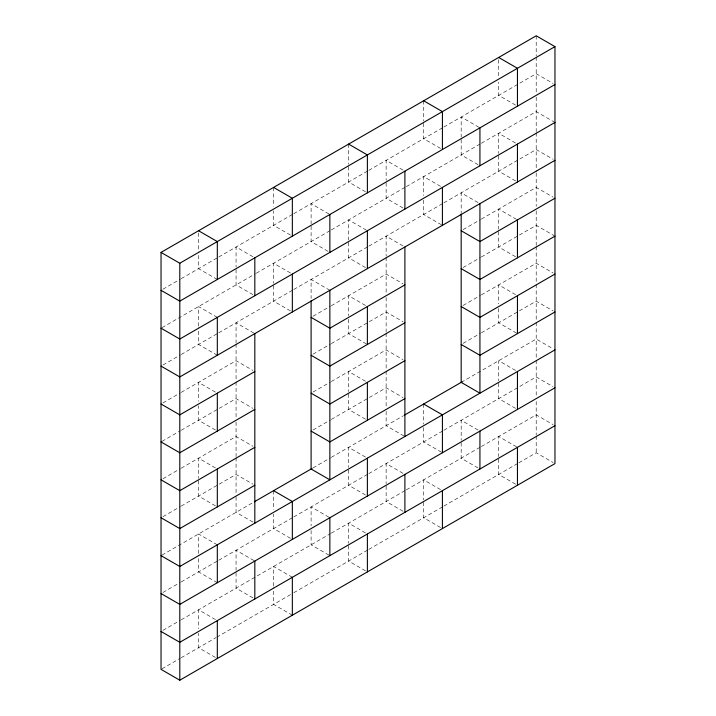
<?xml version="1.0" encoding="UTF-8"?>
<svg xmlns="http://www.w3.org/2000/svg" width="716" height="716" viewBox="0 0 716 716"><rect width="100%" height="100%" fill="white"/><g stroke="black" fill="none" stroke-linecap="round" stroke-linejoin="round"><path stroke-width="0.54" stroke-dasharray="3.58 2.69" d="M162.962 289.201L180.271 279.204M181.238 278.649L217.789 257.545M218.756 256.981L292.826 214.218M293.784 213.663L367.863 170.9M368.821 170.345L442.891 127.582M443.857 127.027L536.203 73.703L553.092 83.45M161.995 327.66L255.308 273.789M256.274 273.235L330.345 230.463M331.302 229.908L405.381 187.144M406.339 186.59L480.409 143.826M481.376 143.272L536.203 111.615L554.023 121.899M162.962 365.008L180.271 355.011M181.238 354.456L217.789 333.352M218.756 332.797L292.826 290.034M293.784 289.479L367.863 246.716M368.821 246.161L442.891 203.389M443.857 202.834L536.203 149.519L553.092 159.265M162.962 402.92L180.271 392.923M181.238 392.368L236.065 360.703L252.954 370.449M313.026 316.275L330.345 306.278M331.302 305.723L386.139 274.067L403.019 283.813M463.1 229.63L480.409 219.633M481.376 219.078L536.203 187.422L553.092 197.169M161.995 441.378L180.271 430.826M181.238 430.271L236.065 398.615L252.954 408.362M313.026 354.178L330.345 344.181M331.302 343.626L386.139 311.97L403.019 321.717M463.1 267.542L480.409 257.545M481.376 256.99L536.203 225.334L554.023 235.618M162.962 478.727L180.271 468.729M181.238 468.175L236.065 436.518L252.954 446.265M313.026 392.091L330.345 382.093M331.302 381.538L386.139 349.873L403.019 359.629M463.1 305.446L480.409 295.448M481.376 294.894L536.203 263.237L553.092 272.984M162.962 516.639L180.271 506.642M181.238 506.087L236.065 474.422L252.954 484.168M313.026 429.994L330.345 419.997M331.302 419.442L386.139 387.786L403.019 397.532M463.1 343.349L480.409 333.352M481.376 332.797L536.203 301.141L553.092 310.887M161.995 555.097L253.383 502.337M313.026 467.897L330.345 457.9M331.302 457.345L403.457 415.692M461.176 382.371L536.203 339.053L553.092 348.799M162.962 592.445L180.271 582.448M181.238 581.893L217.789 560.789M218.756 560.234L292.826 517.471M293.784 516.916L367.863 474.144M368.821 473.589L442.891 430.826M443.857 430.271L536.203 376.956L553.092 386.703M162.962 630.357L180.271 620.36M181.238 619.796L330.345 533.715M331.302 533.16L405.381 490.397M406.339 489.842L480.409 447.07M481.376 446.515L536.203 414.859L553.092 424.606M161.995 668.816L180.271 658.264M181.238 657.709L215.865 637.714M216.832 637.159L292.826 593.278M293.784 592.723L367.863 549.96M368.821 549.405L442.891 506.642M443.857 506.087L517.928 463.324M518.894 462.76L536.203 452.763L553.092 462.518M515.574 105.118L498.685 95.362L498.685 81.991M515.574 143.021L498.685 133.274L498.685 153.34M478.995 127.314L461.176 117.03L461.176 137.096M515.574 180.924L498.685 171.178L498.685 154.459M478.055 164.68L461.176 154.933L461.176 138.206M440.537 148.436L423.657 138.689L423.657 121.962M516.513 219.373L498.685 209.081L498.685 229.156M478.055 202.583L461.176 192.837L461.176 212.903M440.537 186.339L423.657 176.592L423.657 195.549M403.019 170.095L386.139 160.348L386.139 180.414M515.574 256.74L498.685 246.993L498.685 230.266M441.477 224.788L423.657 214.496L423.657 200.006M403.019 207.998L386.139 198.251L386.139 181.533M365.5 191.754L348.62 182.007L348.62 165.289M515.574 294.643L498.685 284.896L498.685 303.853M403.019 245.91L386.139 236.164L386.139 256.23M366.44 230.203L348.62 219.91L348.62 239.985M328.921 213.959L311.102 203.666L311.102 223.732M516.513 333.092L498.685 322.8L498.685 308.31M365.5 267.569L348.62 257.823L348.62 241.095M327.991 251.325L311.102 241.578L311.102 224.851M290.472 235.072L273.584 225.325L273.584 210.835M515.574 370.458L498.685 360.712L498.685 380.778M365.5 305.472L348.62 295.726L348.62 315.792M329.861 290.311L311.102 279.482L311.102 298.429M290.472 272.984L273.584 263.237L273.584 283.303M252.954 256.74L236.065 246.984L236.065 267.059M515.574 408.362L498.685 398.615L498.685 381.888M366.44 343.922L348.62 333.629L348.62 316.911M290.472 310.887L273.584 301.141L273.584 284.413M252.954 294.643L236.065 284.896L236.065 268.169M516.513 446.811L498.685 436.518L498.685 456.593M217.315 279.482L198.556 268.652L198.556 251.925M478.055 430.021L461.176 420.274L461.176 440.34M365.5 381.288L348.62 371.541L348.62 391.607M253.894 333.092L236.065 322.8L236.065 342.866M515.574 484.177L498.685 474.431L498.685 457.703M217.315 317.385L198.556 306.555L198.556 326.621M478.055 467.933L461.176 458.177L461.176 441.459M441.477 452.226L423.657 441.933L423.657 425.215M403.958 435.981L386.139 425.689L386.139 411.199M365.5 419.191L348.62 409.445L348.62 392.717M217.315 355.288L198.556 344.459L198.556 327.74M440.537 489.592L423.657 479.845L423.657 499.911M403.019 473.339L386.139 463.592L386.139 483.667M365.5 457.094L348.62 447.348L348.62 467.414M215.435 392.117L198.556 382.371L198.556 401.318M440.537 527.495L423.657 517.749L423.657 501.021M403.019 511.251L386.139 501.504L386.139 484.777M365.5 495.007L348.62 485.26L348.62 468.533M215.435 430.021L198.556 420.274L198.556 405.784M365.5 532.91L348.62 523.163L348.62 543.229M328.921 517.203L311.102 506.919L311.102 525.866M215.435 467.924L198.556 458.177L198.556 478.243M365.5 570.813L348.62 561.067L348.62 544.348M328.921 555.115L311.102 544.822L311.102 530.332M290.472 538.325L273.584 528.578L273.584 514.079M252.954 522.08L236.065 512.334L236.065 495.606M215.435 505.836L198.556 496.09L198.556 479.362M292.343 577.311L273.584 566.481L273.584 586.547M253.894 560.53L236.065 550.237L236.065 570.303M217.315 544.822L198.556 533.993L198.556 554.059M292.343 615.223L273.584 604.385L273.584 587.666M252.954 597.887L236.065 588.14L236.065 571.422M217.315 582.726L198.556 571.896L198.556 555.177M215.435 619.555L198.556 609.799L198.556 628.755M215.435 657.458L198.556 647.712L198.556 633.212M536.203 35.8L536.203 55.866M536.203 56.985L536.203 92.659M536.203 97.116L536.203 131.681M536.203 132.791L536.203 171.813M536.203 172.932L536.203 206.378M536.203 210.835L536.203 245.4M536.203 246.51L536.203 283.303M536.203 284.422L536.203 321.207M536.203 322.325L536.203 359.119M536.203 360.229L536.203 397.022M536.203 401.479L536.203 434.925M536.203 436.044L536.203 452.763M498.685 59.688L498.685 76.415M423.657 100.777L423.657 120.852M423.657 404.03L423.657 424.096M386.139 257.339L386.139 293.023M386.139 297.48L386.139 332.036M386.139 333.155L386.139 369.948M386.139 371.058L386.139 406.733M348.62 144.104L348.62 164.17M273.584 187.422L273.584 206.378M273.584 490.675L273.584 509.622M236.065 343.984L236.065 380.778M236.065 381.888L236.065 417.562M236.065 422.028L236.065 456.584M236.065 457.703L236.065 494.496M198.556 232.969L198.556 250.815"/><path stroke-width="1.07" d="M161.037 252.399L536.203 35.8L554.963 46.63L554.963 463.601L179.797 680.2L161.037 669.37L161.037 252.399L179.797 263.237L554.963 46.63M554.963 84.533L179.797 301.141L161.037 290.311M554.963 122.445L179.797 339.044L161.037 328.214M554.963 160.348L179.797 376.947L161.037 366.118M254.824 371.532L179.797 414.859L161.037 404.03M404.898 284.896L329.861 328.214L311.102 317.385M554.963 198.251L479.935 241.578L461.176 230.749M254.824 409.445L179.797 452.763L161.037 441.933M404.898 322.8L329.861 366.127L311.102 355.288M554.963 236.164L479.935 279.482L461.176 268.652M254.824 447.348L179.797 490.666L161.037 479.836M404.898 360.712L329.861 404.03L311.102 393.2M554.963 274.067L479.935 317.385L461.176 306.555M254.824 485.251L179.797 528.578L161.037 517.749M404.898 398.615L329.861 441.933L311.102 431.104M554.963 311.97L479.935 355.297L461.176 344.468M254.35 501.782L312.069 468.452M404.415 415.137L462.133 381.816M554.963 349.882L179.797 566.481L161.037 555.652M554.963 387.786L179.797 604.385L161.037 593.555M554.963 425.689L179.797 642.297L161.037 631.467M498.685 57.459L517.444 68.288L517.444 106.201M423.657 100.777L442.416 111.615L442.416 149.519M348.62 144.104L367.38 154.933L367.38 192.837M273.584 187.422L292.343 198.251L292.343 236.155M198.556 230.74L217.315 241.569L217.315 279.482M423.657 404.03L442.416 414.859L442.416 452.763M273.584 490.675L292.343 501.504L292.343 539.408M517.444 144.104L517.444 182.007M517.444 219.91L517.444 257.823M517.444 295.726L517.444 333.629M517.444 371.541L517.444 409.445M517.444 447.348L517.444 485.26M479.935 127.86L479.935 165.763M479.935 203.666L479.935 393.2L461.176 382.371L461.176 214.021M479.935 431.104L479.935 469.016M442.416 187.422L442.416 225.325M442.416 490.675L442.416 528.578M404.898 171.178L404.898 209.081M404.898 246.993L404.898 436.518M404.898 474.422L404.898 512.334M367.38 230.74L367.38 268.652M367.38 306.555L367.38 344.459M367.38 382.371L367.38 420.274M367.38 458.177L367.38 496.09M367.38 533.993L367.38 571.896M329.861 214.496L329.861 252.408M329.861 290.311L329.861 479.836L311.102 469.007L311.102 300.666M329.861 517.749L329.861 555.652M292.343 274.067L292.343 311.97M292.343 577.311L292.343 615.223M254.824 257.823L254.824 295.726M254.824 333.629L254.824 523.163M254.824 561.067L254.824 598.97M217.315 317.385L217.315 355.288M217.315 393.2L217.315 431.104M217.315 469.007L217.315 506.919M217.315 544.822L217.315 582.726M217.315 620.638L217.315 658.541M179.797 263.237L179.797 680.2"/></g></svg>
